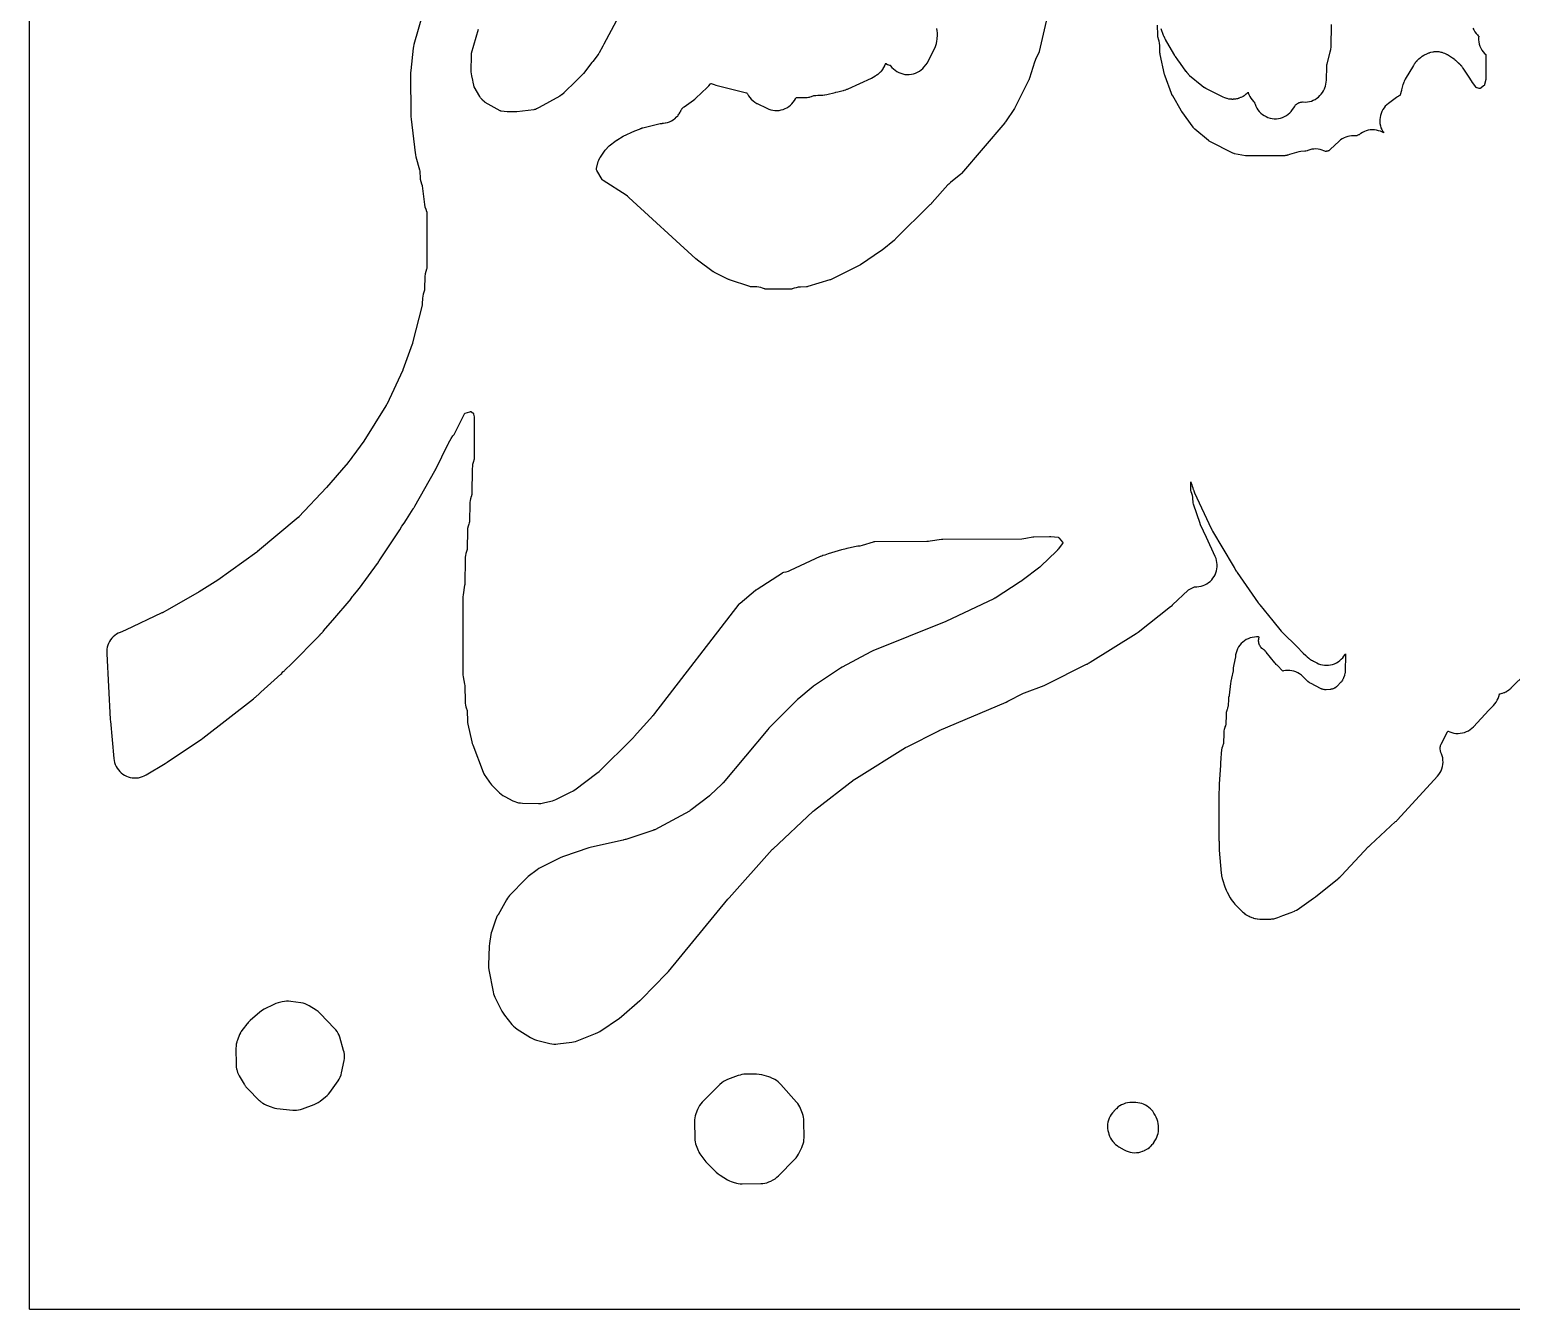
# Model space of a CAD drawing. Header units: millimetres. Extents: x 0 to 300, y 0 to 300.
# Drawn here: x 0 to 173.6, y 0 to 150 of the extents above; entities that cross this region are included whole.
import ezdxf

# ---------------------------------------------------------------- set-up
doc = ezdxf.new("R2010")
doc.units = ezdxf.units.MM
doc.layers.add('CUT', color=7, linetype='CONTINUOUS')

msp = doc.modelspace()

# ---------------------------------------------------------------- linework, layer by layer
at = {"layer": 'CUT'}
for points in [[(299.96, 299.94), (299.96, 0.06), (299.96, 0.05), (299.96, 0.02), (299.96, 0.01), (299.95, 0), (299.94, 0), (299.91, 0), (299.9, 0), (0.06, 0), (0.05, 0), (0.02, 0), (0.01, 0), (0.01, 0.01), (0, 0.01), (0, 0.02), (0, 0.05), (0, 0.06), (0, 299.94)], [(121.85, 162.88), (118.31, 147.43), (118.3, 147.41), (118.29, 147.39), (118.23, 147.22), (117.91, 146.6), (117.82, 146.39), (117.74, 146.18), (117.17, 144.3), (117.15, 144.24), (117.14, 144.21), (117.12, 144.15), (117.11, 144.14), (117.09, 144.1), (115.46, 140.82), (115.42, 140.77), (114.35, 139.19), (114.29, 139.11), (114.27, 139.08), (109.19, 133.14), (109.19, 133.13), (109.15, 133.09), (109.13, 133.07), (109.12, 133.06), (107.9, 132.07), (107.71, 131.9), (107.7, 131.89), (107.61, 131.79), (105.77, 129.73), (105.76, 129.72), (105.74, 129.7), (105.69, 129.65), (105.68, 129.63), (105.56, 129.51), (105.51, 129.45), (101.48, 125.46), (101.42, 125.41), (101.38, 125.37), (101.34, 125.33), (99.91, 124.16), (99.9, 124.15), (99.88, 124.14), (99.87, 124.13), (99.85, 124.12), (99.83, 124.1), (97.36, 122.45), (97.35, 122.44), (97.33, 122.43), (97.29, 122.41), (97.29, 122.4), (97.27, 122.39), (94, 120.75), (93.92, 120.72), (93.91, 120.71), (93.85, 120.69), (93.79, 120.67), (93.76, 120.66), (91.21, 119.89), (91.12, 119.87), (91.1, 119.87), (91.02, 119.86), (90.33, 119.83), (90.07, 119.8), (89.82, 119.75), (89.58, 119.68), (89.36, 119.6), (89.32, 119.58), (89.31, 119.58), (89.28, 119.57), (89.26, 119.57), (89.23, 119.57), (86.3, 119.58), (86.25, 119.58), (86.24, 119.58), (86.22, 119.58), (86.18, 119.59), (86.17, 119.6), (86.13, 119.61), (86.11, 119.62), (85.89, 119.71), (85.67, 119.77), (85.44, 119.82), (85.21, 119.84), (84.57, 119.87), (84.49, 119.87), (84.48, 119.87), (84.38, 119.89), (82, 120.69), (81.96, 120.7), (81.93, 120.72), (81.91, 120.72), (81.89, 120.73), (80.27, 121.54), (80.22, 121.57), (80.17, 121.59), (80.16, 121.6), (80.12, 121.62), (78.27, 122.96), (78.21, 123.02), (78.08, 123.13), (70.23, 130.34), (70.07, 130.48), (69.89, 130.6), (67.21, 132.32), (67.17, 132.35), (67.16, 132.35), (67.16, 132.36), (67.15, 132.37), (67.14, 132.38), (67.1, 132.44), (66.47, 133.48), (66.44, 133.55), (66.43, 133.56), (66.43, 133.57), (66.43, 133.6), (66.43, 133.64), (66.44, 133.72), (66.64, 134.53), (66.64, 134.54), (66.72, 134.71), (66.86, 135.05), (66.88, 135.07), (67.44, 135.88), (67.93, 136.37), (68.75, 137.02), (68.77, 137.03), (68.8, 137.05), (68.82, 137.06), (69.54, 137.5), (69.55, 137.5), (70.94, 138.12), (71.47, 138.35), (71.55, 138.39), (71.57, 138.4), (71.65, 138.43), (71.66, 138.43), (71.71, 138.45), (71.74, 138.46), (71.78, 138.47), (71.82, 138.48), (71.84, 138.48), (73.89, 138.98), (73.99, 139), (74, 139), (74.03, 139.01), (74.04, 139.01), (74.11, 139.01), (74.17, 139.02), (74.27, 139.02), (74.48, 139.06), (74.51, 139.06), (74.73, 139.12), (74.75, 139.12), (74.98, 139.2), (75.2, 139.3), (75.41, 139.42), (75.6, 139.57), (75.63, 139.6), (75.78, 139.73), (75.82, 139.78), (75.95, 139.91), (75.99, 139.97), (76.09, 140.1), (76.14, 140.18), (76.15, 140.2), (76.22, 140.31), (76.23, 140.34), (76.24, 140.36), (76.25, 140.37), (76.27, 140.4), (76.3, 140.46), (76.32, 140.51), (76.33, 140.53), (76.35, 140.55), (76.4, 140.64), (76.42, 140.68), (76.47, 140.76), (76.48, 140.78), (76.49, 140.79), (76.53, 140.82), (76.58, 140.87), (76.59, 140.89), (76.63, 140.91), (76.71, 140.97), (77.78, 141.72), (77.94, 141.84), (78.08, 141.96), (79.41, 143.23), (79.58, 143.42), (79.74, 143.62), (79.78, 143.68), (79.78, 143.69), (79.79, 143.69), (79.88, 143.67), (80.21, 143.55), (80.41, 143.5), (83.99, 142.59), (84.03, 142.58), (84.04, 142.57), (84.05, 142.57), (84.07, 142.53), (84.11, 142.46), (84.24, 142.24), (84.38, 142.04), (84.55, 141.85), (84.57, 141.83), (84.77, 141.65), (84.99, 141.5), (85.22, 141.36), (85.24, 141.35), (85.25, 141.35), (86.4, 140.78), (86.62, 140.68), (86.86, 140.61), (87.1, 140.55), (87.34, 140.53), (87.58, 140.52), (87.83, 140.54), (88.07, 140.58), (88.3, 140.65), (88.53, 140.74), (88.75, 140.85), (88.96, 140.98), (89.15, 141.13), (89.33, 141.3), (89.49, 141.49), (89.63, 141.69), (89.75, 141.9), (89.81, 142.03), (89.82, 142.04), (89.83, 142.04), (89.86, 142.04), (90.41, 142.04), (90.84, 142.04), (90.85, 142.04), (90.86, 142.04), (90.99, 142.04), (91.09, 142.05), (91.1, 142.05), (91.11, 142.05), (91.12, 142.05), (91.28, 142.08), (91.29, 142.08), (91.3, 142.08), (91.31, 142.09), (91.37, 142.1), (91.38, 142.1), (91.46, 142.12), (91.48, 142.12), (91.63, 142.16), (91.64, 142.17), (91.91, 142.26), (91.92, 142.27), (91.93, 142.27), (91.94, 142.27), (91.95, 142.27), (91.96, 142.27), (91.97, 142.28), (91.99, 142.28), (92, 142.28), (92.01, 142.28), (92.02, 142.29), (92.03, 142.29), (92.05, 142.29), (92.09, 142.29), (92.1, 142.29), (92.14, 142.29), (92.38, 142.3), (92.55, 142.31), (92.68, 142.32), (92.92, 142.33), (92.94, 142.33), (93.16, 142.35), (93.19, 142.35), (93.44, 142.4), (94.41, 142.64), (94.49, 142.66), (94.71, 142.71), (95.35, 142.87), (95.36, 142.88), (95.37, 142.88), (95.38, 142.88), (95.46, 142.9), (95.59, 142.94), (95.6, 142.95), (95.61, 142.95), (95.62, 142.95), (95.63, 142.96), (95.7, 142.99), (95.75, 143.01), (95.77, 143.02), (95.79, 143.02), (95.8, 143.03), (95.81, 143.03), (95.82, 143.04), (95.83, 143.04), (95.92, 143.08), (98.65, 144.32), (98.65, 144.33), (98.87, 144.44), (98.91, 144.46), (98.92, 144.47), (99.1, 144.58), (99.17, 144.62), (99.24, 144.66), (99.25, 144.67), (99.28, 144.69), (99.29, 144.69), (99.3, 144.7), (99.33, 144.73), (99.34, 144.73), (99.39, 144.76), (99.43, 144.79), (99.44, 144.8), (99.46, 144.81), (99.52, 144.86), (99.64, 144.96), (99.65, 144.97), (99.67, 145), (99.73, 145.05), (99.75, 145.08), (99.76, 145.09), (99.77, 145.1), (99.81, 145.14), (99.82, 145.15), (99.97, 145.34), (99.98, 145.34), (100.01, 145.39), (100.02, 145.42), (100.04, 145.45), (100.1, 145.55), (100.11, 145.55), (100.21, 145.75), (100.22, 145.77), (100.22, 145.78), (100.31, 146), (100.31, 146.01), (100.32, 146.05), (100.34, 146.04), (100.55, 145.93), (100.77, 145.84), (100.83, 145.82), (100.84, 145.82), (100.88, 145.78), (100.89, 145.76), (101.05, 145.57), (101.23, 145.39), (101.43, 145.23), (101.64, 145.09), (101.86, 144.97), (102.09, 144.88), (102.33, 144.81), (102.58, 144.76), (102.83, 144.74), (103.08, 144.75), (103.33, 144.78), (103.58, 144.83), (103.82, 144.91), (104.05, 145.01), (104.27, 145.14), (104.47, 145.29), (104.66, 145.45), (104.83, 145.64), (105.03, 145.88), (105.21, 146.12), (105.35, 146.37), (106.1, 147.89), (106.2, 148.13), (106.28, 148.38), (106.33, 148.64), (106.36, 148.9), (106.38, 149.38), (106.38, 149.63), (106.35, 149.87), (106.3, 150.12)], [(46.03, 151.77), (45.02, 148.24), (44.97, 148.02), (44.93, 147.81), (44.66, 145.2), (44.65, 144.93), (44.68, 139.82), (44.68, 139.81), (44.7, 139.5), (45.19, 135.54), (45.19, 135.52), (45.2, 135.45), (45.22, 135.31), (45.27, 135.09), (45.68, 133.57), (45.68, 133.55), (45.71, 133.41), (45.72, 133.35), (45.72, 133.32), (45.73, 133.3), (45.73, 133.29), (45.73, 133.26), (45.75, 132.72), (45.78, 132.46), (45.83, 132.2), (45.92, 131.94), (45.98, 131.79), (45.99, 131.77), (46, 131.73), (46, 131.72), (46.01, 131.69), (46.28, 129.52), (46.33, 129.24), (46.41, 128.97), (46.51, 128.7), (46.52, 128.68), (46.53, 128.65), (46.54, 128.61), (46.54, 128.59), (46.54, 128.57), (46.55, 122.15), (46.55, 122.09), (46.55, 122.07), (46.53, 122), (46.51, 121.94), (46.51, 121.92), (46.43, 121.66), (46.36, 121.36), (46.33, 121.06), (46.28, 119.6), (46.28, 119.54), (46.28, 119.52), (46.27, 119.49), (46.27, 119.48), (46.26, 119.47), (46.26, 119.46), (46.18, 119.24), (46.11, 119), (46.06, 118.76), (46.03, 118.51), (46, 117.87), (46, 117.75), (46, 117.74), (46, 117.72), (44.88, 113.3), (44.86, 113.21), (44.85, 113.18), (44.84, 113.16), (44.84, 113.15), (43.75, 110.13), (43.72, 110.07), (41.84, 106.07), (41.8, 105.98), (41.8, 105.97), (41.77, 105.91), (41.76, 105.89), (39.16, 101.77), (37.86, 99.99), (37.81, 99.92), (37.8, 99.9), (37.78, 99.87), (37.14, 99.03), (37.09, 98.97), (37.08, 98.96), (37.07, 98.95), (34.79, 96.34), (31.54, 92.88), (31.53, 92.87), (31.49, 92.83), (31.47, 92.82), (26.71, 88.82), (26.69, 88.8), (26.67, 88.79), (26.64, 88.77), (22.06, 85.49), (19.86, 84.11), (16.1, 81.95), (15.69, 81.72), (15.66, 81.7), (15.65, 81.7), (15.64, 81.69), (15.6, 81.67), (15.56, 81.66), (15.54, 81.65), (15.53, 81.65), (15.52, 81.64), (15.5, 81.63), (11.25, 79.61), (10.6, 79.35), (10.38, 79.25), (10.18, 79.13), (9.98, 78.99), (9.8, 78.84), (9.64, 78.66), (9.49, 78.47), (9.36, 78.27), (9.25, 78.06), (9.16, 77.84), (9.1, 77.61), (9.05, 77.37), (9.03, 77.13), (9.03, 77.08), (9.03, 76.9), (9.03, 76.83), (9.45, 69.18), (9.45, 69.1), (9.46, 68.95), (9.87, 64.56), (9.9, 64.32), (9.96, 64.09), (10.04, 63.86), (10.14, 63.64), (10.26, 63.43), (10.4, 63.24), (10.56, 63.06), (10.73, 62.89), (10.92, 62.74), (11.13, 62.62), (11.34, 62.51), (11.56, 62.42), (11.79, 62.35), (12.03, 62.31), (12.27, 62.29), (12.51, 62.29), (12.75, 62.32), (12.98, 62.37), (13.21, 62.44), (13.43, 62.53), (13.65, 62.65), (15.9, 64), (16, 64.06), (16.1, 64.12), (20.02, 66.74), (20.03, 66.74), (20.21, 66.87), (20.24, 66.9), (20.26, 66.91), (20.3, 66.95), (26.25, 71.57), (26.4, 71.7), (26.47, 71.77), (26.92, 72.18), (26.95, 72.2), (26.98, 72.23), (27.09, 72.33), (29.45, 74.47), (29.54, 74.55), (29.57, 74.58), (29.73, 74.75), (29.75, 74.77), (29.81, 74.82), (29.88, 74.88), (30.75, 75.76), (33.79, 78.8), (33.85, 78.87), (33.91, 78.93), (33.92, 78.94), (33.98, 79.01), (34.03, 79.07), (34.05, 79.1), (34.06, 79.11), (34.07, 79.12), (34.08, 79.13), (34.22, 79.27), (34.23, 79.27), (34.28, 79.33), (34.31, 79.36), (34.38, 79.44), (34.43, 79.5), (34.45, 79.52), (35.75, 81.06), (37.43, 83.01), (37.46, 83.04), (37.51, 83.1), (37.59, 83.2), (37.85, 83.56), (37.89, 83.61), (37.91, 83.63), (37.92, 83.64), (38.46, 84.28), (38.63, 84.5), (38.66, 84.55), (40.78, 87.44), (40.81, 87.48), (40.84, 87.52), (40.84, 87.53), (40.93, 87.65), (40.94, 87.67), (40.97, 87.72), (43.37, 91.38), (43.63, 91.79), (43.88, 92.17), (44.15, 92.58), (44.96, 93.82), (44.99, 93.86), (45.03, 93.93), (45.08, 94), (45.15, 94.13), (47.5, 98.3), (47.56, 98.42), (49.05, 101.45), (49.07, 101.48), (49.08, 101.5), (49.1, 101.54), (49.38, 102.06), (49.39, 102.08), (49.39, 102.09), (49.61, 102.37), (49.74, 102.56), (49.86, 102.76), (51, 105.05), (51.01, 105.05), (51.04, 105.06), (51.58, 105.21), (51.66, 105.24), (51.67, 105.24), (51.69, 105.25), (51.7, 105.25), (51.71, 105.26), (51.72, 105.26), (51.76, 105.22), (51.95, 105.07), (51.96, 105.07), (51.97, 105.06), (51.98, 105.05), (51.99, 105.04), (51.99, 105.03), (52, 105.01), (52.01, 104.98), (52.03, 104.91), (52.09, 104.61), (52.1, 104.56), (52.1, 104.49), (52.1, 99.8), (52.1, 99.75), (52.09, 99.71), (52.08, 99.66), (51.97, 99.26), (51.91, 99.04), (51.88, 98.8), (51.87, 98.57), (51.87, 98.56), (51.82, 95.55), (51.82, 95.51), (51.79, 95.4), (51.79, 95.38), (51.78, 95.36), (51.77, 95.34), (51.77, 95.33), (51.76, 95.3), (51.76, 95.29), (51.68, 95.02), (51.63, 94.8), (51.59, 94.58), (51.58, 94.36), (51.54, 92.41), (51.53, 92.27), (51.53, 92.26), (51.52, 92.23), (51.51, 92.19), (51.45, 92.04), (51.38, 91.79), (51.33, 91.52), (51.31, 91.26), (51.27, 89.19), (51.27, 89.1), (51.27, 89.09), (51.26, 89.05), (51.12, 88.58), (51.07, 88.37), (51.04, 88.15), (51.03, 87.93), (50.99, 85.03), (50.99, 84.98), (50.99, 84.95), (50.99, 84.93), (50.99, 84.92), (50.98, 84.88), (50.79, 83.74), (50.76, 83.53), (50.75, 83.32), (50.75, 74.62), (50.76, 74.38), (50.8, 74.14), (50.97, 73.28), (50.97, 73.27), (50.99, 73.14), (51, 73.12), (51, 73.1), (51, 73.04), (51.04, 71.29), (51.04, 71.28), (51.04, 71.24), (51.05, 71.06), (51.08, 70.83), (51.13, 70.62), (51.2, 70.4), (51.21, 70.39), (51.23, 70.32), (51.24, 70.3), (51.25, 70.27), (51.26, 70.25), (51.26, 70.23), (51.26, 70.22), (51.26, 70.21), (51.26, 70.15), (51.26, 70.1), (51.31, 69), (51.33, 68.79), (51.37, 68.58), (51.82, 66.52), (51.86, 66.33), (51.92, 66.16), (53.14, 62.97), (53.23, 62.77), (53.33, 62.58), (53.45, 62.4), (53.88, 61.8), (54, 61.64), (54.14, 61.49), (55.07, 60.56), (55.26, 60.39), (55.47, 60.24), (55.69, 60.11), (56.64, 59.62), (56.85, 59.52), (57.07, 59.45), (57.29, 59.39), (57.51, 59.36), (57.74, 59.34), (59.63, 59.3), (59.92, 59.31), (60.21, 59.36), (61.08, 59.55), (61.28, 59.6), (61.48, 59.67), (61.67, 59.75), (63.47, 60.65), (63.64, 60.75), (63.69, 60.78), (63.89, 60.91), (66.48, 62.83), (66.74, 63.06), (70.61, 66.86), (70.74, 66.99), (70.76, 67.02), (70.8, 67.06), (70.86, 67.14), (73.04, 69.58), (73.05, 69.59), (73.14, 69.69), (73.26, 69.84), (83.13, 82.66), (83.18, 82.72), (83.19, 82.73), (83.2, 82.74), (83.21, 82.75), (83.22, 82.76), (83.26, 82.79), (85.05, 84.28), (85.11, 84.32), (85.12, 84.33), (85.13, 84.34), (85.25, 84.42), (88.21, 86.32), (88.23, 86.34), (88.25, 86.35), (88.26, 86.35), (88.37, 86.39), (88.39, 86.4), (88.66, 86.45), (88.92, 86.53), (89.17, 86.63), (92.66, 88.28), (92.7, 88.29), (92.71, 88.3), (92.82, 88.34), (92.97, 88.39), (93.01, 88.4), (93.21, 88.44), (93.44, 88.52), (93.61, 88.58), (95.18, 89.06), (95.69, 89.19), (95.82, 89.22), (96.31, 89.34), (96.86, 89.47), (96.87, 89.47), (97.06, 89.48), (97.34, 89.51), (97.62, 89.58), (98.9, 89.97), (98.96, 89.99), (98.97, 89.99), (98.98, 89.99), (99, 89.99), (99.06, 89.99), (105.13, 90.05), (105.14, 90.05), (105.33, 90.06), (105.52, 90.08), (106.84, 90.28), (106.9, 90.29), (106.91, 90.29), (106.96, 90.29), (106.97, 90.29), (107.03, 90.29), (116.26, 90.33), (116.51, 90.34), (116.76, 90.38), (117.57, 90.55), (117.59, 90.55), (117.63, 90.56), (117.66, 90.56), (119.53, 90.58), (119.57, 90.58), (119.69, 90.57), (120.52, 90.5), (120.54, 90.5), (120.56, 90.49), (120.59, 90.48), (120.6, 90.47), (120.62, 90.46), (120.62, 90.45), (120.65, 90.41), (121.03, 89.92), (121.06, 89.89), (121.07, 89.88), (121.07, 89.87), (121.07, 89.86), (121.08, 89.85), (121.07, 89.84), (121.07, 89.83), (121.06, 89.82), (121.02, 89.76), (120.54, 89.12), (120.49, 89.05), (120.45, 89), (120.44, 88.98), (120.43, 88.97), (120.42, 88.96), (120.4, 88.93), (120.38, 88.91), (120.35, 88.88), (120.33, 88.86), (118.5, 87.1), (118.44, 87.04), (118.42, 87.03), (118.38, 86.99), (116.3, 85.42), (116.16, 85.31), (116.15, 85.3), (116.09, 85.26), (113.15, 83.38), (113.11, 83.35), (112.99, 83.3), (107.35, 80.62), (107.3, 80.6), (107.27, 80.58), (107.19, 80.54), (98.82, 77.2), (98.56, 77.08), (95.23, 75.28), (95.03, 75.16), (91.86, 73.03), (91.83, 73.01), (91.81, 73), (91.57, 72.82), (90.13, 71.61), (89.97, 71.47), (89.94, 71.44), (89.9, 71.4), (86.72, 68.21), (86.7, 68.19), (86.64, 68.14), (86.49, 67.97), (81.27, 61.73), (81.24, 61.7), (81.22, 61.67), (81.11, 61.55), (79.75, 60.26), (79.67, 60.2), (79.66, 60.19), (79.65, 60.18), (79.63, 60.16), (77.52, 58.54), (77.41, 58.46), (77.38, 58.43), (77.36, 58.42), (77.34, 58.4), (77.33, 58.4), (77.31, 58.39), (73.25, 56.22), (73.21, 56.2), (73.18, 56.19), (73.16, 56.18), (73.13, 56.17), (73.07, 56.15), (73.02, 56.13), (69.88, 55.08), (69.79, 55.06), (69.63, 55.03), (69.54, 55.01), (65.85, 54.18), (65.83, 54.17), (65.52, 54.09), (62.57, 53.1), (62.25, 52.97), (59.89, 51.79), (59.68, 51.67), (59.48, 51.53), (58.43, 50.72), (58.19, 50.51), (58.18, 50.5), (58.15, 50.47), (56.25, 48.51), (56.11, 48.35), (55.99, 48.18), (55.88, 48.01), (54.89, 46.26), (54.87, 46.23), (54.85, 46.2), (54.8, 46.11), (54.75, 46.04), (54.66, 45.83), (54.58, 45.63), (54.15, 44.33), (54.09, 44.13), (54.05, 43.94), (53.88, 42.88), (53.85, 42.56), (53.78, 40.34), (53.79, 40.06), (53.82, 39.79), (54.31, 37.22), (54.37, 37), (54.44, 36.79), (54.53, 36.58), (55.34, 34.95), (55.48, 34.71), (55.63, 34.49), (56.51, 33.4), (56.7, 33.2), (56.9, 33.02), (57.12, 32.86), (58.68, 31.87), (58.91, 31.74), (59.16, 31.63), (59.41, 31.55), (60.97, 31.16), (61.2, 31.12), (61.42, 31.09), (61.65, 31.09), (61.88, 31.11), (63.53, 31.31), (63.74, 31.34), (63.95, 31.39), (64.15, 31.46), (66.33, 32.32), (66.58, 32.44), (66.81, 32.58), (69.11, 34.14), (69.35, 34.32), (71.52, 36.21), (71.57, 36.25), (71.73, 36.39), (74.65, 39.35), (74.68, 39.39), (74.71, 39.42), (74.72, 39.43), (74.82, 39.55), (74.88, 39.61), (81.83, 48.08), (81.86, 48.12), (81.88, 48.14), (81.9, 48.16), (81.97, 48.24), (87.02, 53.89), (87.06, 53.93), (87.09, 53.96), (91.82, 58.39), (91.83, 58.39), (91.92, 58.47), (91.95, 58.49), (91.97, 58.51), (96.63, 62.09), (96.66, 62.11), (96.72, 62.15), (96.89, 62.28), (102.63, 65.84), (102.71, 65.89), (102.72, 65.89), (102.82, 65.94), (106.55, 67.82), (106.57, 67.83), (106.59, 67.84), (114.42, 71.17), (114.63, 71.28), (114.63, 71.27), (116.45, 72.21), (116.46, 72.21), (116.57, 72.26), (118.9, 73.13), (119.14, 73.24), (123.87, 75.62), (123.91, 75.63), (123.95, 75.66), (123.99, 75.68), (124.1, 75.74), (124.17, 75.79), (124.19, 75.8), (124.29, 75.87), (129.69, 79.22), (129.92, 79.38), (133.7, 82.37), (133.88, 82.52), (133.92, 82.56), (133.94, 82.58), (135.78, 84.3), (135.8, 84.32), (135.87, 84.36), (136.49, 84.67), (136.51, 84.68), (136.53, 84.69), (136.55, 84.69), (136.79, 84.69), (137.03, 84.72), (137.27, 84.76), (137.51, 84.83), (137.73, 84.93), (137.95, 85.04), (138.15, 85.18), (138.34, 85.33), (138.52, 85.51), (138.67, 85.69), (138.81, 85.9), (138.93, 86.11), (139.02, 86.34), (139.09, 86.57), (139.14, 86.81), (139.17, 87.05), (139.17, 87.3), (139.14, 87.54), (139.1, 87.78), (139.03, 88.02), (138.94, 88.24), (137.9, 90.47), (137.22, 91.94), (137.2, 91.99), (137.18, 92.02), (137.16, 92.1), (136.4, 94.37), (136.4, 94.39), (136.35, 94.54), (136.35, 94.55), (136.35, 94.57), (136.35, 94.63), (136.34, 94.68), (136.33, 94.97), (136.3, 95.19), (136.26, 95.41), (136.2, 95.63), (136.13, 95.81), (136.11, 95.84), (136.11, 95.87), (136.1, 95.88), (136.09, 95.94), (136.08, 96.04), (136.08, 96.09), (136.07, 96.2), (136.07, 96.97), (136.07, 96.99), (136.08, 96.97), (136.09, 96.96), (136.19, 96.66), (136.25, 96.48), (136.31, 96.3), (136.32, 96.26), (136.34, 96.19), (136.37, 96.1), (136.39, 96.05), (136.41, 95.98), (136.42, 95.97), (136.42, 95.96), (136.42, 95.95), (136.52, 95.69), (138.46, 91.53), (138.49, 91.48), (138.49, 91.47), (138.49, 91.46), (138.52, 91.4), (138.54, 91.36), (138.63, 91.2), (141.02, 87.17), (141.1, 87.04), (141.12, 87.01), (141.22, 86.83), (141.28, 86.74), (141.33, 86.66), (141.4, 86.54), (141.41, 86.52), (141.5, 86.38), (141.51, 86.37), (143.98, 82.81), (143.99, 82.79), (144.04, 82.72), (144.05, 82.71), (144.08, 82.68), (144.12, 82.63), (144.13, 82.61), (144.16, 82.57), (145.69, 80.7), (145.7, 80.69), (146.68, 79.49), (146.75, 79.41), (146.77, 79.39), (146.8, 79.36), (146.85, 79.29), (146.86, 79.29), (148.49, 77.68), (149.26, 76.92), (149.54, 76.64), (149.66, 76.52), (149.68, 76.5), (149.76, 76.43), (149.85, 76.35), (149.87, 76.33), (149.88, 76.33), (149.89, 76.32), (149.96, 76.27), (149.99, 76.25), (150, 76.24), (150.02, 76.23), (150.06, 76.2), (150.07, 76.19), (150.09, 76.17), (150.22, 76.1), (150.28, 76.07), (150.29, 76.06), (150.3, 76.05), (150.32, 76.04), (150.47, 75.97), (150.59, 75.91), (150.75, 75.83), (150.78, 75.81), (150.83, 75.78), (151.05, 75.68), (151.27, 75.6), (151.5, 75.55), (151.74, 75.51), (151.98, 75.5), (152.22, 75.51), (152.45, 75.55), (152.69, 75.6), (152.91, 75.68), (153.13, 75.78), (153.34, 75.9), (153.53, 76.04), (153.71, 76.2), (153.88, 76.37), (154.02, 76.56), (154.15, 76.76), (154.2, 76.83), (154.2, 76.77), (154.15, 74.74), (154.15, 74.68), (154.15, 74.65), (154.15, 74.6), (154.13, 74.54), (154.09, 74.37), (154.08, 74.35), (154.07, 74.29), (153.97, 74.02), (153.93, 73.91), (153.9, 73.84), (153.87, 73.78), (153.86, 73.75), (153.84, 73.73), (153.82, 73.7), (153.79, 73.64), (153.77, 73.62), (153.76, 73.6), (153.74, 73.58), (153.73, 73.57), (153.68, 73.52), (153.66, 73.5), (153.22, 73.04), (153.15, 72.98), (153.12, 72.95), (153.09, 72.93), (153.01, 72.87), (152.96, 72.83), (152.94, 72.82), (152.9, 72.8), (152.89, 72.8), (152.84, 72.77), (152.75, 72.74), (152.72, 72.73), (152.63, 72.7), (152.62, 72.7), (152.55, 72.68), (152.5, 72.68), (152.44, 72.67), (151.92, 72.63), (151.83, 72.63), (151.72, 72.64), (151.74, 72.63), (151.63, 72.65), (151.62, 72.65), (151.58, 72.66), (151.49, 72.69), (151.43, 72.71), (151.38, 72.73), (151.36, 72.74), (151.28, 72.78), (150.17, 73.34), (150.08, 73.39), (150.03, 73.42), (149.95, 73.47), (149.93, 73.49), (149.84, 73.56), (149.82, 73.58), (149.76, 73.63), (149.21, 74.17), (149.03, 74.34), (148.83, 74.48), (148.61, 74.61), (148.39, 74.71), (148.15, 74.79), (147.91, 74.85), (147.66, 74.88), (147.41, 74.89), (147.17, 74.87), (146.92, 74.83), (146.86, 74.81), (146.18, 75.49), (146.12, 75.55), (146.07, 75.6), (145.99, 75.69), (145.93, 75.77), (145.91, 75.79), (144.91, 77.03), (144.89, 77.05), (144.85, 77.1), (144.84, 77.11), (144.83, 77.12), (144.82, 77.13), (144.81, 77.14), (144.81, 77.15), (144.8, 77.16), (144.78, 77.18), (144.77, 77.18), (144.75, 77.21), (144.73, 77.23), (144.71, 77.25), (144.7, 77.26), (144.69, 77.26), (144.66, 77.29), (144.63, 77.31), (144.62, 77.32), (144.6, 77.34), (144.54, 77.38), (144.52, 77.39), (144.5, 77.41), (144.43, 77.46), (144.41, 77.48), (144.33, 77.57), (144.25, 77.66), (144.19, 77.76), (144.13, 77.86), (144.09, 77.97), (144.06, 78.08), (144.03, 78.2), (144.02, 78.31), (144.02, 78.43), (144.03, 78.55), (144.06, 78.66), (144.09, 78.77), (144.1, 78.79), (144.09, 78.79), (144.06, 78.79), (144.06, 78.8), (144.02, 78.81), (143.77, 78.82), (143.52, 78.8), (143.27, 78.76), (143.03, 78.7), (142.8, 78.61), (142.58, 78.5), (142.36, 78.37), (142.17, 78.21), (141.99, 78.04), (141.82, 77.85), (141.68, 77.65), (141.56, 77.43), (141.46, 77.2), (141.38, 76.96), (141.33, 76.72), (141.31, 76.55), (141.31, 76.54), (141.31, 76.52), (141.3, 76.47), (141.1, 75.6), (141.06, 75.39), (141.04, 75.18), (141.02, 74.85), (140.83, 73.99), (140.79, 73.76), (140.78, 73.68), (140.76, 73.59), (140.72, 73.35), (140.58, 71.98), (140.58, 71.96), (140.57, 71.95), (140.57, 71.94), (140.57, 71.93), (140.51, 71.7), (140.48, 71.42), (140.45, 70.85), (140.45, 70.75), (140.45, 70.72), (140.43, 70.63), (140.41, 70.58), (140.38, 70.5), (140.36, 70.45), (140.32, 70.32), (140.29, 70.23), (140.28, 70.21), (140.28, 70.19), (140.23, 69.95), (140.22, 69.92), (140.2, 69.69), (140.2, 69.66), (140.2, 69.65), (140.16, 68.59), (140.16, 68.56), (140.16, 68.5), (140.14, 68.43), (140.14, 68.42), (140.13, 68.39), (140.08, 68.28), (140.05, 68.19), (140.05, 68.18), (140.04, 68.16), (140.04, 68.14), (140.01, 68.04), (140, 68.01), (139.99, 67.96), (139.96, 67.81), (139.96, 67.79), (139.95, 67.73), (139.93, 67.5), (139.89, 66.37), (139.89, 66.34), (139.89, 66.29), (139.89, 66.28), (139.88, 66.25), (139.88, 66.24), (139.87, 66.2), (139.84, 66.13), (139.84, 66.12), (139.83, 66.11), (139.79, 66.01), (139.78, 65.97), (139.72, 65.78), (139.71, 65.75), (139.71, 65.74), (139.71, 65.72), (139.69, 65.63), (139.68, 65.58), (139.67, 65.55), (139.66, 65.53), (139.66, 65.51), (139.66, 65.47), (139.63, 65.27), (139.59, 64.49), (139.57, 64.14), (139.55, 63.84), (139.54, 63.75), (139.39, 61.61), (139.38, 61.44), (139.38, 61.36), (139.38, 60.88), (139.38, 60.85), (139.37, 60.7), (139.36, 60.49), (139.37, 58.31), (139.36, 55.15), (139.37, 54.97), (139.39, 54.84), (139.39, 54.81), (139.39, 54.77), (139.39, 54.73), (139.39, 54.05), (139.39, 54.02), (139.4, 53.81), (139.63, 51.13), (139.66, 50.92), (139.66, 50.91), (139.66, 50.9), (139.67, 50.84), (139.68, 50.79), (139.7, 50.71), (139.75, 50.51), (140.12, 49.41), (140.13, 49.36), (140.14, 49.32), (140.21, 49.13), (140.32, 48.91), (140.68, 48.24), (140.8, 48.03), (140.95, 47.83), (141.11, 47.65), (141.25, 47.51), (141.28, 47.47), (141.45, 47.27), (141.46, 47.26), (141.5, 47.22), (142.19, 46.56), (142.35, 46.43), (142.38, 46.4), (142.53, 46.3), (142.58, 46.26), (142.72, 46.18), (142.8, 46.13), (142.92, 46.07), (143.02, 46.02), (143.14, 45.97), (143.23, 45.93), (143.38, 45.88), (143.44, 45.86), (143.56, 45.83), (143.64, 45.81), (143.65, 45.81), (143.87, 45.77), (143.9, 45.76), (144.17, 45.75), (144.67, 45.75), (145.24, 45.74), (145.35, 45.75), (145.46, 45.75), (145.57, 45.76), (145.58, 45.76), (145.59, 45.76), (145.69, 45.77), (145.73, 45.78), (145.74, 45.78), (145.82, 45.79), (145.91, 45.82), (146.04, 45.85), (146.26, 45.92), (146.85, 46.15), (147.82, 46.5), (148.02, 46.58), (148.21, 46.67), (148.27, 46.71), (148.28, 46.71), (148.46, 46.8), (148.65, 46.9), (148.82, 47.01), (150.47, 48.2), (150.57, 48.27), (150.63, 48.32), (150.67, 48.35), (153.27, 50.44), (153.3, 50.46), (153.42, 50.55), (153.44, 50.57), (153.53, 50.64), (153.75, 50.84), (156.89, 54.25), (156.91, 54.27), (156.92, 54.27), (156.99, 54.33), (157.01, 54.35), (157.09, 54.42), (157.13, 54.46), (160.08, 57.17), (160.16, 57.24), (160.22, 57.3), (160.3, 57.38), (164.98, 62.5), (165.14, 62.7), (165.28, 62.91), (165.4, 63.14), (165.49, 63.37), (165.56, 63.62), (165.61, 63.87), (165.63, 64.12), (165.62, 64.38), (165.59, 64.63), (165.53, 64.88), (165.45, 65.12), (165.39, 65.27), (165.37, 65.31), (165.34, 65.39), (165.34, 65.41), (165.32, 65.47), (165.32, 65.49), (165.32, 65.52), (165.3, 65.66), (165.29, 65.72), (165.29, 65.77), (165.3, 65.88), (165.31, 65.95), (165.32, 65.98), (165.32, 65.99), (165.35, 66.09), (165.38, 66.18), (165.4, 66.23), (165.41, 66.24), (166.14, 67.7), (166.18, 67.78), (166.18, 67.79), (166.19, 67.79), (166.2, 67.79), (166.23, 67.77), (166.42, 67.68), (166.66, 67.6), (166.9, 67.54), (167.15, 67.51), (167.4, 67.5), (167.65, 67.52), (167.9, 67.56), (168.14, 67.63), (168.38, 67.72), (168.6, 67.83), (168.81, 67.96), (169.01, 68.12), (169.19, 68.29), (170.99, 70.22), (171.04, 70.28), (171.06, 70.3), (171.55, 70.79), (171.71, 70.98), (171.86, 71.18), (171.99, 71.39), (172.09, 71.61), (172.18, 71.85), (172.23, 72.09), (172.24, 72.14), (172.34, 72.16), (172.57, 72.22), (172.59, 72.23), (172.8, 72.3), (172.81, 72.3), (172.82, 72.31), (172.83, 72.31), (172.85, 72.32), (172.86, 72.32), (172.88, 72.33), (172.9, 72.34), (173.03, 72.4), (173.03, 72.41), (173.04, 72.41), (173.06, 72.42), (173.08, 72.43), (173.09, 72.44), (173.11, 72.45), (173.24, 72.53), (173.25, 72.54), (173.26, 72.54), (173.29, 72.56), (173.32, 72.59), (173.33, 72.59), (173.44, 72.67), (173.44, 72.68), (173.45, 72.68), (173.49, 72.72), (173.52, 72.75), (173.53, 72.75), (173.62, 72.83), (173.62, 72.84), (173.63, 72.85), (175.34, 74.55)], [(68.73, 150.99), (67.29, 148.28), (67.22, 148.15), (67.21, 148.13), (67.17, 148.07), (66.74, 147.29), (66.69, 147.2), (66.68, 147.18), (66.68, 147.17), (66.66, 147.14), (66.65, 147.12), (66.62, 147.1), (66, 146.27), (65.94, 146.2), (65.92, 146.17), (65.89, 146.13), (64.89, 144.84), (64.06, 143.99), (62.62, 142.58), (62.6, 142.56), (62.35, 142.37), (62.31, 142.34), (62.15, 142.22), (59.73, 140.88), (59.38, 140.7), (59.27, 140.65), (59.26, 140.65), (59.24, 140.64), (59.23, 140.63), (59.21, 140.63), (59.18, 140.62), (59.09, 140.61), (57.11, 140.35), (56.01, 140.36), (55.97, 140.36), (55.26, 140.44), (55.23, 140.45), (55.22, 140.45), (55.2, 140.46), (55.17, 140.47), (55.14, 140.48), (53.39, 141.46), (53.38, 141.46), (53.37, 141.47), (53.36, 141.48), (53.35, 141.49), (53.07, 141.75), (53.02, 141.8), (53.01, 141.81), (52.99, 141.83), (52.84, 141.99), (52.83, 142.01), (52.8, 142.07), (52.76, 142.15), (52.11, 143.3), (52.07, 143.4), (52.06, 143.43), (52.06, 143.44), (52.05, 143.48), (52.05, 143.5), (51.98, 143.83), (51.93, 144.08), (51.83, 144.59), (51.74, 145.06), (51.74, 145.07), (51.78, 147.1), (51.78, 147.11), (51.78, 147.12), (51.78, 147.16), (51.79, 147.19), (51.79, 147.22), (51.79, 147.23), (51.8, 147.25), (51.8, 147.26), (52.6, 150.05)], [(169.12, 150.19), (169.23, 149.97), (169.35, 149.76), (169.5, 149.56), (169.66, 149.38), (169.76, 149.28), (169.8, 149.25), (169.8, 149.23), (169.81, 149.22), (169.81, 149.2), (169.81, 149.15), (169.8, 149.06), (169.8, 148.81), (169.83, 148.55), (169.88, 148.3), (169.96, 148.06), (170.06, 147.82), (170.19, 147.6), (170.34, 147.39), (170.51, 147.19), (170.59, 147.12), (170.63, 147.09), (170.64, 147.08), (170.64, 147.07), (170.64, 147.03), (170.64, 144.25), (170.64, 144.21), (170.63, 144.17), (170.5, 143.57), (170.49, 143.51), (170.48, 143.49), (170.48, 143.48), (170.47, 143.47), (170.46, 143.46), (170.45, 143.45), (170.39, 143.4), (170.06, 143.15), (169.98, 143.1), (169.97, 143.09), (169.96, 143.09), (169.94, 143.09), (169.88, 143.11), (169.86, 143.11), (169.62, 143.19), (169.61, 143.19), (169.6, 143.19), (169.57, 143.2), (169.55, 143.21), (169.54, 143.21), (169.53, 143.22), (169.52, 143.22), (169.51, 143.22), (169.51, 143.23), (169.5, 143.23), (169.49, 143.23), (169.49, 143.24), (169.48, 143.25), (169.47, 143.26), (169.47, 143.27), (169.46, 143.28), (169.45, 143.28), (169.42, 143.33), (169.25, 143.59), (169.1, 143.82), (168.78, 144.3), (168.07, 145.36), (167.98, 145.5), (167.97, 145.5), (167.96, 145.51), (167.94, 145.54), (167.93, 145.55), (167.91, 145.58), (167.88, 145.62), (167.82, 145.7), (167.8, 145.73), (167.78, 145.75), (167.77, 145.76), (167.74, 145.79), (167.73, 145.8), (167.72, 145.81), (167.72, 145.82), (167.71, 145.83), (167.71, 145.84), (167.69, 145.86), (167.67, 145.88), (167.66, 145.89), (167.63, 145.92), (167.62, 145.92), (167.61, 145.93), (167.59, 145.95), (167.54, 146), (167.53, 146.01), (167.51, 146.02), (167.48, 146.05), (167.45, 146.08), (167.38, 146.14), (167.27, 146.24), (167.22, 146.29), (167.16, 146.35), (167.11, 146.39), (167.07, 146.43), (167.04, 146.46), (166.97, 146.52), (166.96, 146.52), (166.94, 146.53), (166.93, 146.54), (166.75, 146.66), (166.73, 146.67), (166.14, 147.03), (166.13, 147.04), (166.11, 147.05), (166.1, 147.06), (166.08, 147.07), (166.01, 147.11), (165.92, 147.16), (165.91, 147.16), (165.84, 147.19), (165.68, 147.25), (165.67, 147.26), (165.53, 147.3), (165.46, 147.32), (165.44, 147.33), (165.43, 147.33), (165.18, 147.38), (164.93, 147.4), (164.72, 147.4), (164.67, 147.4), (164.56, 147.39), (164.46, 147.37), (164.43, 147.37), (164.42, 147.37), (164.17, 147.32), (164.17, 147.31), (164.05, 147.27), (163.99, 147.25), (163.96, 147.24), (163.93, 147.24), (163.93, 147.23), (163.7, 147.13), (163.69, 147.12), (163.43, 146.99), (163.42, 146.99), (163.4, 146.98), (163.19, 146.86), (163.16, 146.84), (163.13, 146.82), (163.11, 146.8), (162.99, 146.71), (162.98, 146.7), (162.8, 146.55), (162.78, 146.53), (162.77, 146.52), (162.76, 146.51), (162.72, 146.48), (162.58, 146.34), (162.55, 146.31), (162.53, 146.29), (162.51, 146.27), (162.5, 146.26), (162.49, 146.24), (162.48, 146.23), (162.42, 146.17), (162.36, 146.1), (162.31, 146.03), (162.3, 146.02), (162.29, 146), (162.28, 145.99), (162.26, 145.96), (162.16, 145.81), (162.16, 145.8), (161.21, 144.19), (161.2, 144.17), (161.18, 144.14), (161.17, 144.12), (161.13, 144.05), (161.1, 143.99), (161.1, 143.98), (161.09, 143.97), (161.09, 143.96), (161.08, 143.94), (161.02, 143.79), (161.01, 143.78), (161.01, 143.77), (160.99, 143.71), (160.98, 143.69), (160.97, 143.65), (160.96, 143.62), (160.94, 143.56), (160.78, 142.96), (160.75, 142.85), (160.61, 142.34), (160.61, 142.32), (160.6, 142.31), (160.59, 142.3), (160.58, 142.29), (160.57, 142.29), (160.48, 142.24), (160.47, 142.24), (160.42, 142.2), (160.36, 142.16), (160.29, 142.11), (160.19, 142.04), (159.24, 141.34), (159.05, 141.19), (158.87, 141.02), (158.72, 140.83), (158.58, 140.62), (158.46, 140.41), (158.37, 140.18), (158.3, 139.95), (158.25, 139.71), (158.22, 139.47), (158.22, 139.22), (158.24, 138.98), (158.29, 138.74), (158.36, 138.5), (158.45, 138.28), (158.57, 138.06), (158.61, 138.01), (158.68, 137.9), (158.68, 137.89), (158.52, 137.98), (158.3, 138.08), (158.07, 138.15), (157.83, 138.21), (157.59, 138.24), (157.35, 138.25), (157.11, 138.24), (156.87, 138.2), (156.64, 138.14), (156.41, 138.05), (156.19, 137.95), (155.99, 137.82), (155.93, 137.78), (155.79, 137.68), (155.76, 137.66), (155.75, 137.65), (155.74, 137.65), (155.57, 137.58), (155.53, 137.56), (155.52, 137.56), (155.5, 137.55), (155.49, 137.55), (155.48, 137.55), (155.46, 137.55), (155.38, 137.56), (155.16, 137.57), (155.14, 137.57), (154.91, 137.56), (154.68, 137.53), (154.46, 137.47), (154.24, 137.4), (154.03, 137.31), (153.82, 137.2), (153.63, 137.07), (153.46, 136.92), (152.39, 135.94), (152.33, 135.89), (152.24, 135.81), (152.23, 135.8), (152.22, 135.79), (152.21, 135.79), (152.19, 135.78), (152.18, 135.78), (152.17, 135.78), (152.16, 135.77), (152.09, 135.76), (151.99, 135.74), (151.93, 135.72), (151.92, 135.72), (151.89, 135.71), (151.87, 135.72), (151.86, 135.72), (151.85, 135.73), (151.84, 135.73), (151.77, 135.76), (151.68, 135.81), (151.45, 135.89), (151.22, 135.96), (150.98, 135.99), (150.74, 136.01), (150.5, 136), (150.26, 135.97), (150.03, 135.92), (149.8, 135.84), (149.71, 135.81), (149.56, 135.77), (149.47, 135.75), (149.44, 135.75), (148.98, 135.71), (148.72, 135.67), (148.47, 135.61), (147.63, 135.35), (147.45, 135.3), (147.39, 135.28), (147.38, 135.28), (147.36, 135.27), (147.34, 135.26), (147.33, 135.26), (147.32, 135.26), (147.3, 135.25), (147.24, 135.24), (147.19, 135.23), (147.09, 135.21), (147.07, 135.21), (146.98, 135.21), (142.71, 135.19), (142.66, 135.19), (142.61, 135.19), (142.6, 135.19), (142.59, 135.19), (142.58, 135.19), (142.57, 135.19), (142.56, 135.19), (142.54, 135.2), (142.49, 135.21), (141.2, 135.46), (141.17, 135.47), (141.15, 135.47), (141.12, 135.48), (141.1, 135.48), (141.01, 135.52), (140.98, 135.53), (140.86, 135.58), (140.83, 135.59), (138.47, 136.81), (138.3, 136.89), (138.28, 136.9), (138.26, 136.91), (138.22, 136.94), (138.16, 136.99), (136.56, 138.33), (136.47, 138.4), (136.47, 138.41), (136.36, 138.52), (136.35, 138.54), (136.34, 138.56), (135.01, 140.42), (135, 140.44), (134.96, 140.5), (134.95, 140.51), (133.95, 142.24), (133.87, 142.41), (133.86, 142.43), (133.82, 142.49), (133.82, 142.5), (133.06, 144.55), (133.02, 144.66), (133.02, 144.67), (133, 144.74), (132.49, 147.08), (132.48, 147.13), (132.48, 147.16), (132.47, 147.2), (132.46, 147.25), (132.46, 147.27), (132.46, 147.33), (132.43, 148.15), (132.41, 148.4), (132.36, 148.65), (132.28, 148.9), (132.23, 149.07), (132.22, 149.11), (132.22, 149.12), (132.21, 149.21), (132.2, 149.24), (132.2, 149.35), (132.19, 150.54)], [(132.56, 150.14), (132.85, 149.37), (132.85, 149.36), (132.88, 149.29), (132.89, 149.25), (132.9, 149.23), (132.91, 149.22), (132.98, 149.04), (133.02, 148.96), (133.07, 148.87), (133.07, 148.86), (133.08, 148.83), (134.04, 147.16), (134.18, 146.95), (134.2, 146.92), (134.26, 146.84), (134.53, 146.47), (134.84, 146.03), (135.47, 145.15), (135.49, 145.12), (135.6, 144.98), (135.61, 144.96), (135.75, 144.81), (135.77, 144.79), (135.94, 144.64), (137.38, 143.44), (137.61, 143.27), (137.65, 143.25), (137.85, 143.13), (137.89, 143.11), (137.96, 143.07), (139.82, 142.13), (139.83, 142.13), (140.04, 142.03), (140.27, 141.95), (140.29, 141.95), (140.3, 141.95), (140.51, 141.9), (140.52, 141.9), (140.53, 141.9), (140.54, 141.9), (140.55, 141.9), (140.56, 141.9), (140.57, 141.9), (140.58, 141.89), (140.62, 141.89), (140.63, 141.89), (140.64, 141.89), (140.67, 141.88), (140.76, 141.87), (140.78, 141.87), (140.87, 141.87), (140.9, 141.86), (140.92, 141.86), (140.93, 141.86), (140.96, 141.86), (140.97, 141.86), (141, 141.86), (141.02, 141.86), (141.03, 141.86), (141.04, 141.86), (141.08, 141.87), (141.12, 141.87), (141.24, 141.88), (141.27, 141.88), (141.28, 141.88), (141.3, 141.88), (141.35, 141.89), (141.46, 141.91), (141.48, 141.92), (141.49, 141.92), (141.5, 141.92), (141.51, 141.92), (141.52, 141.92), (141.58, 141.94), (141.66, 141.97), (141.71, 141.98), (141.72, 141.98), (141.73, 141.98), (141.74, 141.98), (141.75, 141.99), (141.76, 141.99), (141.95, 142.07), (141.98, 142.08), (141.99, 142.08), (142.17, 142.18), (142.18, 142.18), (142.2, 142.19), (142.21, 142.2), (142.24, 142.21), (142.28, 142.24), (142.32, 142.27), (142.33, 142.27), (142.35, 142.29), (142.38, 142.31), (142.39, 142.31), (142.4, 142.32), (142.41, 142.32), (142.42, 142.33), (142.44, 142.34), (142.53, 142.42), (142.57, 142.46), (142.59, 142.47), (142.6, 142.47), (142.62, 142.49), (142.73, 142.6), (142.75, 142.62), (142.78, 142.64), (142.79, 142.66), (142.8, 142.67), (142.81, 142.61), (142.89, 142.38), (142.99, 142.16), (143.11, 141.95), (143.25, 141.76), (143.41, 141.58), (143.46, 141.53), (143.52, 141.48), (143.53, 141.47), (143.54, 141.45), (143.55, 141.42), (143.6, 141.25), (143.69, 141.02), (143.8, 140.79), (143.94, 140.59), (144.1, 140.39), (144.27, 140.21), (144.47, 140.06), (144.67, 139.92), (144.89, 139.8), (145.12, 139.7), (145.36, 139.63), (145.61, 139.59), (145.86, 139.56), (146.1, 139.56), (146.35, 139.59), (146.6, 139.64), (146.83, 139.72), (147.06, 139.82), (147.28, 139.94), (147.49, 140.08), (147.68, 140.24), (147.85, 140.42), (148, 140.62), (148.14, 140.83), (148.21, 140.96), (148.22, 140.98), (148.23, 140.99), (148.29, 141.08), (148.32, 141.11), (148.36, 141.17), (148.41, 141.21), (148.42, 141.22), (148.49, 141.28), (148.51, 141.29), (148.54, 141.32), (148.57, 141.34), (148.66, 141.4), (148.7, 141.42), (148.72, 141.43), (148.75, 141.44), (148.76, 141.44), (148.84, 141.47), (148.91, 141.48), (148.94, 141.49), (148.99, 141.5), (149.1, 141.52), (149.1, 141.51), (149.19, 141.52), (149.21, 141.52), (149.25, 141.52), (149.49, 141.51), (149.73, 141.53), (149.97, 141.57), (150.2, 141.63), (150.42, 141.72), (150.63, 141.82), (150.84, 141.95), (151.03, 142.09), (151.2, 142.26), (151.36, 142.44), (151.5, 142.63), (151.63, 142.83), (151.73, 143.05), (151.78, 143.17), (151.86, 143.38), (151.91, 143.6), (151.95, 143.83), (151.97, 144.06), (152.02, 145.73), (152.02, 145.8), (152.02, 145.85), (152.03, 145.9), (152.04, 145.95), (152.42, 147.39), (152.49, 147.69), (152.51, 147.99), (152.56, 150.59)]]:
    msp.add_lwpolyline(points, dxfattribs=at)
for points in [[(25.25, 26.22), (25.27, 26.19), (25.29, 26.16), (25.35, 26.08), (25.38, 26.04), (25.39, 26.03), (25.42, 25.99), (25.53, 25.88), (25.54, 25.87), (25.57, 25.83), (26.91, 24.5), (26.92, 24.49), (27.1, 24.33), (27.11, 24.32), (27.18, 24.27), (27.3, 24.18), (27.32, 24.17), (27.51, 24.05), (27.54, 24.04), (27.74, 23.95), (27.77, 23.94), (28.29, 23.73), (28.3, 23.73), (28.51, 23.65), (28.73, 23.6), (28.96, 23.56), (30.84, 23.36), (31.07, 23.35), (31.29, 23.36), (31.52, 23.39), (31.75, 23.44), (31.97, 23.51), (33.35, 24.02), (33.59, 24.12), (33.81, 24.25), (34.03, 24.4), (34.69, 24.92), (34.86, 25.07), (35.03, 25.24), (35.17, 25.42), (36.14, 26.77), (36.28, 26.99), (36.4, 27.23), (36.49, 27.48), (36.56, 27.73), (36.85, 29.16), (36.89, 29.4), (36.9, 29.64), (36.89, 29.89), (36.86, 30.13), (36.8, 30.36), (36.35, 31.9), (36.27, 32.13), (36.17, 32.35), (36.05, 32.56), (35.9, 32.76), (35.74, 32.94), (34.04, 34.69), (33.82, 34.9), (33.57, 35.07), (32.75, 35.58), (32.52, 35.71), (32.29, 35.81), (32.04, 35.89), (31.78, 35.93), (30.59, 36.1), (30.35, 36.13), (30.1, 36.13), (29.85, 36.1), (29.61, 36.05), (29.11, 35.92), (28.86, 35.84), (28.62, 35.74), (27.48, 35.17), (27.3, 35.07), (27.13, 34.95), (26.96, 34.82), (25.85, 33.86), (25.72, 33.74), (25.67, 33.69), (25.62, 33.63), (25.61, 33.62), (25.52, 33.52), (25.47, 33.46), (25.44, 33.42), (25.02, 32.9), (24.87, 32.7), (24.86, 32.68), (24.8, 32.58), (24.74, 32.48), (24.72, 32.45), (24.71, 32.43), (24.7, 32.41), (24.61, 32.21), (24.36, 31.56), (24.35, 31.55), (24.3, 31.4), (24.28, 31.33), (24.28, 31.32), (24.22, 31.1), (24.22, 31.09), (24.22, 31.08), (24.19, 30.86), (24.19, 30.85), (24.19, 30.84), (24.18, 30.62), (24.18, 30.6), (24.18, 30.59), (24.18, 30.58), (24.19, 28.69), (24.2, 28.43), (24.25, 28.17), (24.27, 28.11), (24.32, 27.92), (24.33, 27.91), (24.34, 27.86), (24.37, 27.78), (24.41, 27.67), (24.44, 27.62), (24.53, 27.44), (24.56, 27.39), (25.13, 26.4), (25.17, 26.34)], [(78.12, 19.19), (78.34, 18.64), (78.42, 18.45), (78.43, 18.43), (78.53, 18.25), (78.65, 18.08), (79.11, 17.45), (79.24, 17.29), (79.38, 17.14), (80.46, 16.08), (80.68, 15.88), (80.92, 15.72), (81.8, 15.19), (82, 15.08), (82.21, 14.99), (82.43, 14.92), (82.83, 14.81), (83.05, 14.76), (83.28, 14.73), (83.51, 14.72), (85.69, 14.74), (85.93, 14.75), (86.17, 14.79), (86.4, 14.85), (86.63, 14.93), (86.85, 15.03), (87.15, 15.19), (87.36, 15.32), (87.57, 15.48), (87.75, 15.65), (89.65, 17.58), (89.83, 17.77), (89.98, 17.98), (90.11, 18.21), (90.49, 18.97), (90.58, 19.19), (90.66, 19.41), (90.71, 19.64), (90.74, 19.87), (90.75, 20.1), (90.74, 22.07), (90.73, 22.3), (90.7, 22.52), (90.64, 22.74), (90.57, 22.96), (90.35, 23.53), (90.26, 23.74), (90.15, 23.93), (90.03, 24.12), (89.88, 24.3), (88.03, 26.37), (87.87, 26.53), (87.7, 26.68), (87.51, 26.81), (87.31, 26.93), (86.9, 27.14), (86.88, 27.15), (86.86, 27.16), (86.61, 27.26), (86.35, 27.35), (85.79, 27.49), (85.49, 27.54), (85.18, 27.56), (83.92, 27.56), (83.7, 27.55), (83.47, 27.52), (83.25, 27.47), (83.04, 27.4), (81.79, 26.93), (81.55, 26.82), (81.32, 26.69), (81.1, 26.54), (80.9, 26.36), (78.83, 24.29), (78.66, 24.09), (78.5, 23.88), (78.37, 23.65), (78.26, 23.41), (78.07, 22.91), (78, 22.68), (77.95, 22.45), (77.92, 22.22), (77.91, 21.98), (77.94, 20.08), (77.95, 19.85), (77.99, 19.63), (78.04, 19.41)], [(127.44, 19.19), (127.46, 19.18), (127.48, 19.17), (127.49, 19.16), (127.5, 19.15), (127.62, 19.07), (127.65, 19.06), (128.25, 18.7), (128.48, 18.59), (128.72, 18.49), (128.96, 18.42), (129.21, 18.38), (129.47, 18.36), (129.72, 18.37), (129.98, 18.4), (130.22, 18.46), (130.43, 18.54), (130.47, 18.55), (130.65, 18.63), (130.7, 18.65), (130.79, 18.7), (130.85, 18.73), (131.01, 18.83), (131.06, 18.86), (131.22, 18.98), (131.25, 19), (131.28, 19.03), (131.3, 19.05), (131.32, 19.07), (131.34, 19.09), (131.36, 19.11), (131.41, 19.14), (131.43, 19.17), (131.56, 19.31), (131.58, 19.33), (131.6, 19.35), (131.65, 19.41), (131.74, 19.53), (131.74, 19.54), (131.87, 19.75), (132, 19.99), (132.1, 20.19), (132.18, 20.41), (132.24, 20.62), (132.28, 20.85), (132.3, 21.07), (132.3, 21.3), (132.29, 21.51), (132.26, 21.77), (132.21, 22.02), (132.13, 22.27), (132.03, 22.51), (131.9, 22.77), (131.76, 23), (131.61, 23.22), (131.43, 23.42), (131.34, 23.51), (131.16, 23.67), (130.97, 23.81), (130.77, 23.94), (130.55, 24.04), (130.33, 24.12), (130.1, 24.18), (129.86, 24.22), (129.63, 24.24), (129.62, 24.24), (129.18, 24.25), (129.17, 24.25), (129.16, 24.25), (128.92, 24.24), (128.91, 24.24), (128.67, 24.21), (128.66, 24.21), (128.43, 24.15), (128.42, 24.15), (128.19, 24.07), (128.18, 24.07), (127.96, 23.96), (127.95, 23.96), (127.74, 23.84), (127.73, 23.84), (127.54, 23.69), (127.53, 23.69), (127.35, 23.52), (127.34, 23.52), (127.05, 23.23), (127.04, 23.21), (126.89, 23.05), (126.88, 23.03), (126.74, 22.85), (126.73, 22.83), (126.61, 22.64), (126.51, 22.42), (126.5, 22.4), (126.43, 22.18), (126.42, 22.17), (126.37, 21.95), (126.36, 21.93), (126.32, 21.69), (126.31, 21.45), (126.32, 21.2), (126.36, 20.96), (126.42, 20.72), (126.48, 20.52), (126.56, 20.3), (126.66, 20.08), (126.67, 20.07), (126.78, 19.87), (126.92, 19.68), (127.08, 19.51), (127.08, 19.5), (127.25, 19.33), (127.43, 19.2)]]:
    msp.add_lwpolyline(points, close=True, dxfattribs=at)

doc.saveas('drawing.dxf')
